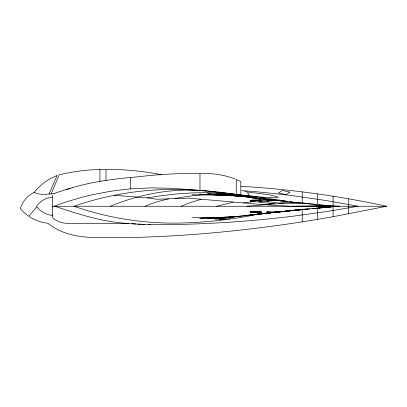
<?xml version="1.0" encoding="UTF-8"?>
<svg xmlns="http://www.w3.org/2000/svg" width="407" height="407" viewBox="0 0 407 407"><rect width="100%" height="100%" fill="white"/><g stroke="black" fill="none" stroke-linecap="round" stroke-linejoin="round"><path stroke-width="0.61" d="M51.119 193.925L59.259 174.801C74.552 171.159 90.273 169.363 105.993 169.378L105.993 180.525M57.082 175.575L48.977 194.088M330.754 206.741L331.084 206.263M28.154 215.863L24.023 212.515L20.35 208.674C22.319 201.582 27.498 195.492 34.183 192.419C40.028 184.92 47.94 179.07 56.817 175.666M52.381 197.11A24.552 23.133 90 0 0 36.839 205.693L36.839 206.837L28.699 216.224C34.356 220.131 41.015 222.548 47.848 223.28C72.426 242.994 105.805 236.345 134.88 237.449C201.348 235.643 267.613 228.286 333.074 216.712L333.074 206.38M248.468 194.867L249.003 194.261L247.42 192.908M145.258 206.263L148.046 204.925L157.957 201.511L168.885 198.779L188.665 198.143L263.904 204.696L290.369 206.263M240.817 194.973L240.817 181.522L236.274 179.533L236.274 194.439L259.976 196.912A50.443 9.59 7.6 0 0 269.785 197.593L275.351 197.66L278.261 197.217L273.626 195.742L267.872 194.571L244.632 191.626M110.277 206.263C138.894 194.541 170.019 188.319 201.002 190.537L208.119 191.02M54.019 193.523L66.422 189.403M72.69 187.556L66.422 189.428L70.411 188.512M201.15 199.318L189.952 202.691L181.018 206.263M72.69 187.581C93.579 181.42 115.257 178.805 136.879 176.903C157.809 174.415 178.897 173.229 199.979 173.387L199.979 190.522M174.954 198.57C193.233 195.029 211.889 193.432 230.484 193.885M240.908 186.335A934.874 934.874 0 0 1 295.914 191.112C326.378 194.709 356.669 199.766 386.65 206.263L333.114 216.707M110.958 191.183L91.672 194.867L82.239 197.222L66.422 201.841L54.019 206.263A7.082 2.808 0 0 0 52.31 207.051M248.692 215.115L215.379 219.093L303.215 209.178L276.796 212.128L266.982 212.546L266.982 213.029L268.808 212.876L268.808 212.505M111.05 191.168L130.382 188.833L151.989 187.871L172.242 188.299L196.581 190.206M216.626 206.263L233.272 202.167M243.508 203.012C257.911 200.575 272.756 199.282 287.266 201.531M267.541 204.243L273.209 203.642M252.477 214.718L249.954 214.982L307.59 209.035L280.479 211.737M253.734 214.586L256.257 214.316M257.514 214.184L305.403 209.127L244.648 215.674L278.291 211.945M311.96 208.72L332.239 206.695L284.361 211.269M257.122 214.067L259.005 213.884L257.148 214.057M260.882 213.695L263.39 213.451M264.647 213.329L267.155 213.08M269.032 212.897L271.54 212.652M272.792 212.53L309.778 208.898M260.933 213.68L262.825 213.492M264.713 213.304L267.236 213.054M269.129 212.866L271.021 212.678M272.283 212.551L279.217 211.859M246.764 206.263L250.946 205.866A8.633 8.633 0 0 1 251.297 205.84L264.886 204.767M314.138 208.496L336.696 206.471M272.446 212.368L273.804 212.235M276.211 212.022L278.225 211.828M279.97 211.676L282.641 211.416M224.501 219.093L218.869 219.587L230.632 218.635M320.34 207.768L318.478 207.921L320.365 207.774M279.487 203.047L292.384 202.36L300.035 202.696M228.139 217.16L207.595 218.778L240.588 216.178L229.385 217.058M54.182 193.691C47.588 194.017 40.395 195.431 34.183 192.419M262.601 204.584L285.505 203.398L305.398 203.312M217.399 217.552L199.817 218.33L233.725 216.834L228.073 217.084M218.656 217.496L226.816 217.14M214.011 194.134L219.475 193.91L279.965 200.661M168.625 198.83L156.812 199.237L147.324 197.868L114.443 195.294M219.943 217.333L226.836 217.221L192.048 217.74M207.799 192.562L191.845 192.913L175.712 194.042L159.432 195.971L147.319 197.868M219.475 193.91C230.947 193.88 242.465 195.136 253.607 198M272.639 200.117C271.266 200.626 263.751 199.506 268.808 199.654L268.808 200.025L276.796 200.402M275.977 212.22L269.164 212.485M386.65 206.263L54.019 206.263A22.756 5.011 20.3 0 1 57.316 207.036C80.342 214.845 103.749 222.13 128.225 223.453L68.401 223.453C62.826 223.316 56.776 221.744 52.671 217.781M274.74 200.305L275.977 200.31M106.405 169.373C124.954 169.343 143.508 171.133 161.691 174.801M276.836 211.935L266.982 212.108L266.982 211.365L268.808 211.411L268.808 211.996L271.423 212.042M273.077 212.006L278.291 211.808M200.529 173.387C212.393 173.138 224.384 174.766 235.45 179.192M192.048 194.79L226.836 195.309L240.588 196.352L231.883 195.665M219.943 195.197L226.836 195.309L199.817 194.2L211.935 194.734M207.941 192.562L219.058 192.959L228.8 193.946M141.717 224.379L150.437 224.639M319.042 204.797L330.942 205.662M213.182 194.79L221.271 195.146M223.138 195.228L233.725 195.696L207.595 193.752L230.637 195.569M297.665 202.772L300.432 202.9M289.677 201.841L303.871 203.113L320.039 205.744M332.717 206.003L334.213 206.095M140.435 224.328L130.382 223.697M231.176 194.134L238.12 195.045M302.136 203.001L313.054 203.968L324.588 205.713M198.28 190.364L201.77 190.69M203.632 190.863L206.115 191.092M255.25 198.28L256.507 198.402M259.025 198.652L260.912 198.835M262.8 199.023L264.682 199.206M266.57 199.389L269.088 199.639M270.345 199.761L284.808 201.18M255.22 198.28L256.461 198.402M258.949 198.652L260.811 198.835M262.678 199.023L264.54 199.206M266.402 199.394L268.89 199.644M270.131 199.766L272.614 200.015M273.86 200.137L283.801 201.124M275.025 203.826L257.946 202.106L265.176 201.358L283.119 203.48M208.359 191.315L209.829 191.468M212.749 191.763L213.909 191.88M282.377 200.89L248.692 197.415L281.354 200.865M126.292 223.25L128.225 223.453M220.355 192.587L221.428 192.709M242.547 195.177L243.035 195.238A1564.956 1564.956 0 0 1 292.653 202.086M220.136 193.991L244.017 196.779M232.204 193.956L229.986 193.661M233.226 194.078L235.45 194.343M220.075 192.684L234.188 194.332M308.781 203.709L306.339 203.363M228.907 194.154L250.397 197.548M228.597 193.915L209.529 191.142M293.874 202.279L295.07 202.467M251.618 197.771L252.844 197.99M231.741 194.108L232.931 194.337M255.092 198.204L255.698 198.326M348.499 198.794L348.499 213.904M333.074 196.215L333.074 206.14M317.643 193.936L317.643 203.897M317.643 208.572L317.643 219.353M302.218 191.911L302.218 202.991M302.218 209.508L302.218 221.83M130.55 177.696L130.55 188.823M99.934 169.47L99.934 181.751M52.305 195.238L52.305 217.292M260.48 198.82A432.789 432.789 0 0 0 218.02 191.987L199.654 190.359L181.237 189.514A303.968 303.968 0 0 0 117.888 194.597L108.969 196.403A303.968 303.968 0 0 0 73.972 206.263A303.968 303.968 0 0 0 181.237 223.016A432.789 432.789 0 0 0 259.279 213.965M224.288 193.025A83.176 0.768 6.2 0 1 225.427 193.152M227.121 193.34A83.176 0.768 6.2 0 1 228.81 193.534M241.727 190.598A987.784 987.784 0 0 1 294.994 196.016L326.663 200.631L358.17 206.263L326.618 211.554L294.927 215.954A1139.936 1139.936 0 0 1 183.313 224.328L160.363 224.628A436.986 436.986 0 0 1 148.524 224.471M52.381 215.42A24.552 23.133 -90 0 1 36.839 206.837M144.79 224.354A436.986 436.986 0 0 1 137.937 224.054M136.07 223.952A436.986 436.986 0 0 1 131.715 223.692M129.853 223.565A436.986 436.986 0 0 1 126.124 223.285M52.676 214.972A6.995 2.773 0 0 1 52.31 214.748M289.86 192.185L286.157 194.688L278.51 192.964L282.346 190.471L289.86 192.185M251.307 200.9L250.01 201.236L259.493 200.666L259.493 201.465L261.325 201.368L261.325 200.483L251.307 200.9M252.401 200.096L250.01 200.402L261.325 199.99L261.325 199.328L259.493 199.364L259.493 199.903L252.401 200.096M294.18 206.166L291.666 206.263L321.825 206.781A181.476 181.288 -90 0 0 339.667 206.263A181.476 181.288 90 0 0 324.801 205.713L294.18 206.166M268.808 201.119L266.982 201.16L266.982 200.422L278.291 200.717L268.808 200.534L268.808 201.119M261.325 213.202L259.493 213.166L259.493 212.627L250.01 212.128L261.325 212.54L261.325 213.202M261.325 212.047L250.01 211.294L259.493 211.864L259.493 211.065L261.325 211.162L261.325 212.047"/></g></svg>
